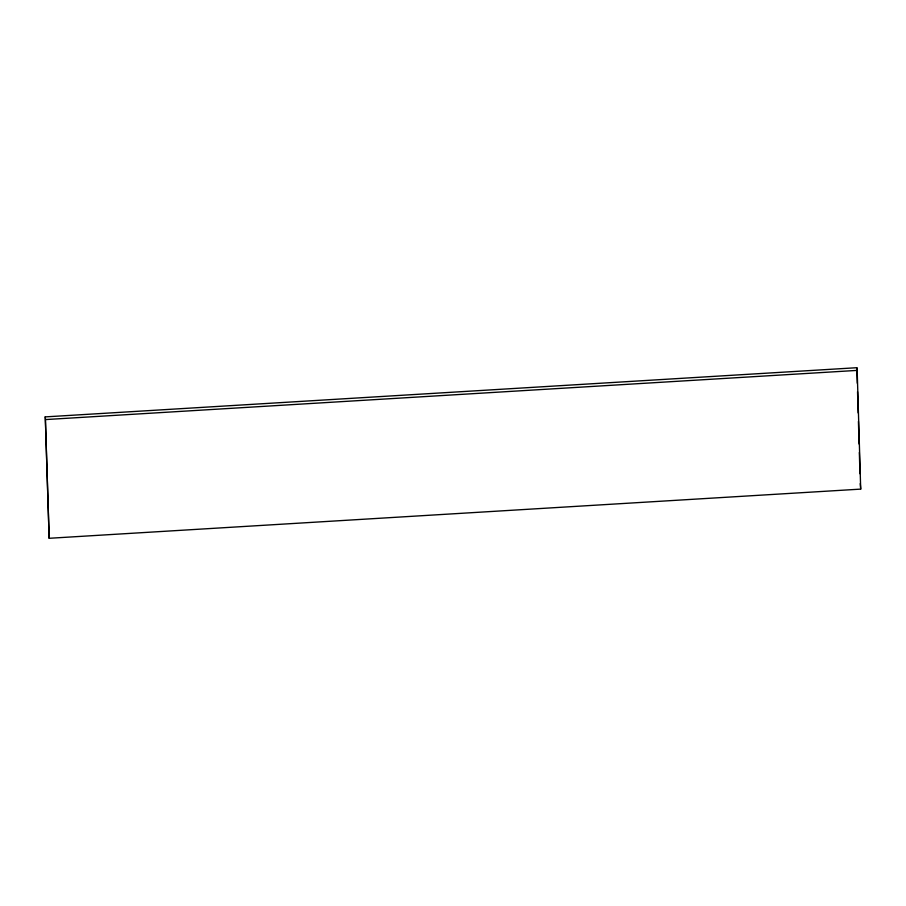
<?xml version="1.0" encoding="UTF-8"?>
<svg xmlns="http://www.w3.org/2000/svg" width="906" height="906" viewBox="0 0 906 906"><rect width="100%" height="100%" fill="white"/><g stroke="black" fill="none" stroke-linecap="round" stroke-linejoin="round"><path stroke-width="1.36" d="M45.3 416.885L856.827 367.711L857.178 370.395L860.7 489.115L49.173 538.289L45.3 416.885L49.173 538.289M45.651 419.569L857.178 370.395M860.7 489.115L860.258 483.611M856.827 367.711L857.291 383.261M857.54 391.743L858.163 412.943M858.424 421.415L859.092 444.031M859.341 452.513L859.975 473.713"/></g></svg>
